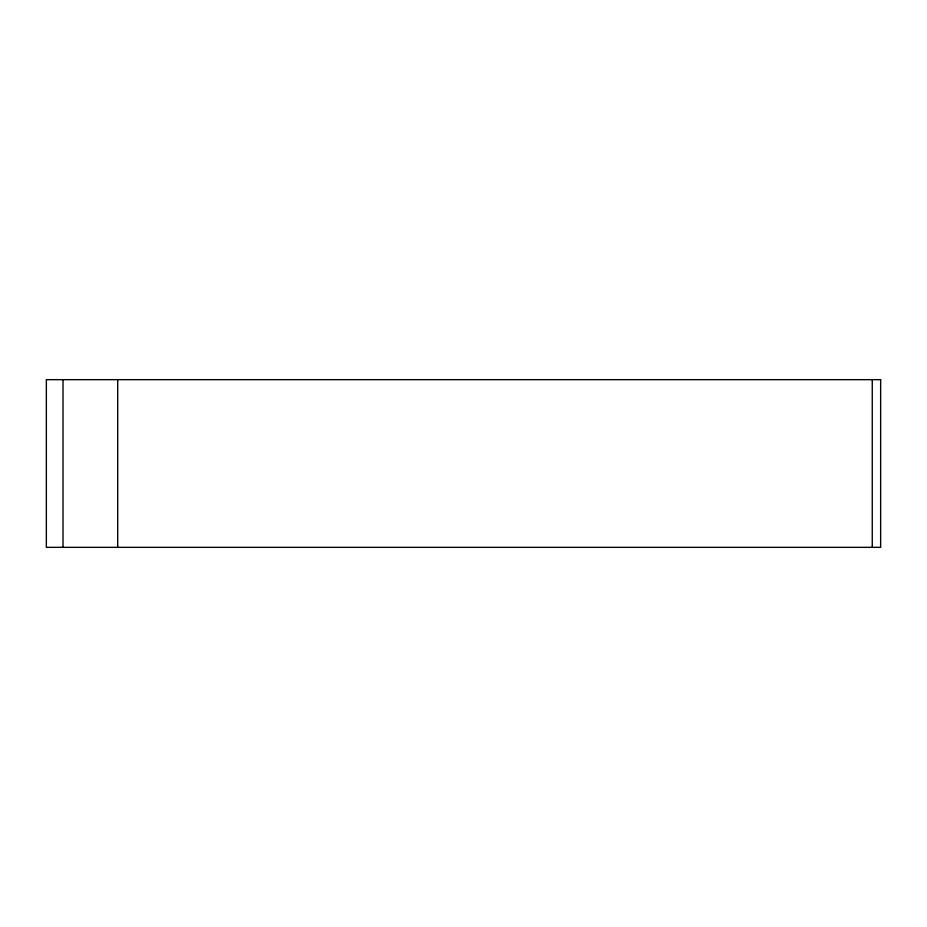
<?xml version="1.0" encoding="UTF-8"?>
<svg xmlns="http://www.w3.org/2000/svg" width="927" height="927" viewBox="0 0 927 927"><rect width="100%" height="100%" fill="white"/><g stroke="black" fill="none" stroke-linecap="round" stroke-linejoin="round"><path stroke-width="1.39" d="M872.261 379.664L872.261 547.336M117.706 379.664L117.706 547.336M63.024 379.664L63.024 547.336M880.65 379.664L46.35 379.664L46.35 547.336L880.65 547.336L880.65 379.664"/></g></svg>
